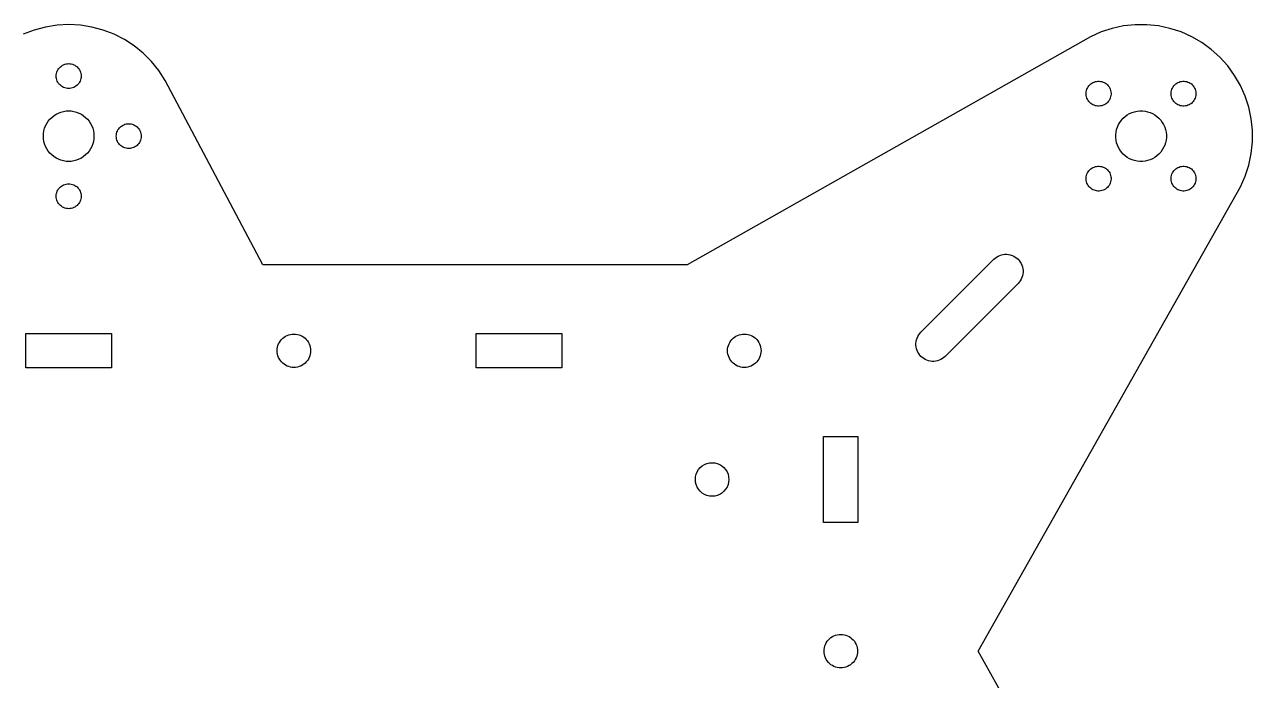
# Model space of a CAD drawing. Header units: metres. Extents: x -138 to 138, y -454 to 233.
# Drawn here: x -5.1 to 138, y -3.4 to 73 of the extents above; entities that cross this region are included whole.
import ezdxf

# ---------------------------------------------------------------- set-up
doc = ezdxf.new("R2010")
doc.units = ezdxf.units.M

msp = doc.modelspace()

# ---------------------------------------------------------------- linework, layer by layer
for p, q in [((0, 73), (-1.35886, 72.9288)), ((1.35886, 72.9288), (0, 73)), ((-4.01721, 72.3637), (-5.28757, 71.8761)), ((-2.70285, 72.7159), (-4.01721, 72.3637)), ((-1.35886, 72.9288), (-2.70285, 72.7159)), ((2.70285, 72.7159), (1.35886, 72.9288)), ((4.01721, 72.3637), (2.70285, 72.7159)), ((5.28757, 71.8761), (4.01721, 72.3637)), ((6.5, 71.2583), (5.28757, 71.8761)), ((119.098, 71.5831), (72.0784, 45)), ((120.341, 72.1365), (119.098, 71.5831)), ((121.635, 72.557), (120.341, 72.1365)), ((122.966, 72.8399), (121.635, 72.557)), ((124.32, 72.9822), (122.966, 72.8399)), ((125.68, 72.9822), (124.32, 72.9822)), ((127.034, 72.8399), (125.68, 72.9822)), ((128.365, 72.557), (127.034, 72.8399)), ((129.659, 72.1365), (128.365, 72.557)), ((130.902, 71.5831), (129.659, 72.1365)), ((132.08, 70.9027), (130.902, 71.5831)), ((7.6412, 70.5172), (6.5, 71.2583)), ((8.69868, 69.6609), (7.6412, 70.5172)), ((133.181, 70.1029), (132.08, 70.9027)), ((9.66087, 68.6987), (8.69868, 69.6609)), ((134.192, 69.1924), (133.181, 70.1029)), ((135.103, 68.1812), (134.192, 69.1924)), ((-1.44205, 67.1516), (-1.4183, 67.3015)), ((-1.4183, 67.3015), (-1.37903, 67.4481)), ((-1.37903, 67.4481), (-1.32463, 67.5898)), ((-1.32463, 67.5898), (-1.25572, 67.725)), ((-1.25572, 67.725), (-1.17307, 67.8523)), ((-1.17307, 67.8523), (-1.07755, 67.9702)), ((-1.07755, 67.9702), (-0.97023, 68.0775)), ((-0.97023, 68.0775), (-0.85228, 68.1731)), ((-0.85228, 68.1731), (-0.72499, 68.2557)), ((-0.72499, 68.2557), (-0.58977, 68.3246)), ((-0.58977, 68.3246), (-0.44807, 68.379)), ((-0.44807, 68.379), (-0.30147, 68.4183)), ((-0.30147, 68.4183), (-0.15157, 68.442)), ((-0.15157, 68.442), (0, 68.45)), ((0, 68.45), (0.15157, 68.442)), ((0.15157, 68.442), (0.30147, 68.4183)), ((0.30147, 68.4183), (0.44807, 68.379)), ((0.44807, 68.379), (0.58977, 68.3246)), ((0.58977, 68.3246), (0.72499, 68.2557)), ((0.72499, 68.2557), (0.85228, 68.1731)), ((0.85228, 68.1731), (0.97023, 68.0775)), ((0.97023, 68.0775), (1.07755, 67.9702)), ((1.07755, 67.9702), (1.17307, 67.8523)), ((1.17307, 67.8523), (1.25572, 67.725)), ((1.25572, 67.725), (1.32463, 67.5898)), ((1.32463, 67.5898), (1.37903, 67.4481)), ((1.37903, 67.4481), (1.4183, 67.3015)), ((1.4183, 67.3015), (1.44205, 67.1516)), ((10.5172, 67.6412), (9.66087, 68.6987)), ((11.2583, 66.5), (10.5172, 67.6412)), ((135.903, 67.0803), (135.103, 68.1812)), ((-1.45, 67), (-1.44205, 67.1516)), ((-1.44205, 66.8484), (-1.45, 67)), ((-1.4183, 66.6985), (-1.44205, 66.8484)), ((-1.37903, 66.5519), (-1.4183, 66.6985)), ((-1.32463, 66.4102), (-1.37903, 66.5519)), ((-1.25572, 66.275), (-1.32463, 66.4102)), ((-1.17307, 66.1477), (-1.25572, 66.275)), ((-1.07755, 66.0298), (-1.17307, 66.1477)), ((-0.97023, 65.9224), (-1.07755, 66.0298)), ((-0.85228, 65.8269), (-0.97023, 65.9224)), ((0.97023, 65.9224), (0.85228, 65.8269)), ((1.07755, 66.0298), (0.97023, 65.9224)), ((1.17307, 66.1477), (1.07755, 66.0298)), ((1.25572, 66.275), (1.17307, 66.1477)), ((1.32463, 66.4102), (1.25572, 66.275)), ((1.37903, 66.5519), (1.32463, 66.4102)), ((1.4183, 66.6985), (1.37903, 66.5519)), ((1.44205, 66.8484), (1.4183, 66.6985)), ((1.44205, 67.1516), (1.45, 67)), ((1.45, 67), (1.44205, 66.8484)), ((22.6216, 45), (11.2583, 66.5)), ((118.834, 65.7395), (118.923, 65.8622)), ((118.923, 65.8622), (119.025, 65.975)), ((119.025, 65.975), (119.138, 66.0766)), ((119.138, 66.0766), (119.261, 66.1658)), ((119.261, 66.1658), (119.392, 66.2417)), ((119.392, 66.2417), (119.531, 66.3034)), ((119.531, 66.3034), (119.675, 66.3503)), ((119.675, 66.3503), (119.823, 66.3819)), ((119.823, 66.3819), (119.974, 66.3977)), ((119.974, 66.3977), (120.126, 66.3977)), ((120.126, 66.3977), (120.277, 66.3819)), ((120.277, 66.3819), (120.426, 66.3503)), ((120.426, 66.3503), (120.57, 66.3034)), ((120.57, 66.3034), (120.709, 66.2417)), ((120.709, 66.2417), (120.84, 66.1658)), ((120.84, 66.1658), (120.963, 66.0766)), ((120.963, 66.0766), (121.076, 65.975)), ((121.076, 65.975), (121.177, 65.8622)), ((121.177, 65.8622), (121.266, 65.7395)), ((128.734, 65.7395), (128.823, 65.8622)), ((128.823, 65.8622), (128.924, 65.975)), ((128.924, 65.975), (129.037, 66.0766)), ((129.037, 66.0766), (129.16, 66.1658)), ((129.16, 66.1658), (129.291, 66.2417)), ((129.291, 66.2417), (129.43, 66.3034)), ((129.43, 66.3034), (129.574, 66.3503)), ((129.574, 66.3503), (129.723, 66.3819)), ((129.723, 66.3819), (129.874, 66.3977)), ((129.874, 66.3977), (130.026, 66.3977)), ((130.026, 66.3977), (130.177, 66.3819)), ((130.177, 66.3819), (130.325, 66.3503)), ((130.325, 66.3503), (130.469, 66.3034)), ((130.469, 66.3034), (130.608, 66.2417)), ((130.608, 66.2417), (130.739, 66.1658)), ((130.739, 66.1658), (130.862, 66.0766)), ((130.862, 66.0766), (130.975, 65.975)), ((130.975, 65.975), (131.077, 65.8622)), ((131.077, 65.8622), (131.166, 65.7395)), ((136.583, 65.9019), (135.903, 67.0803)), ((137.137, 64.6588), (136.583, 65.9019)), ((-0.72499, 65.7443), (-0.85228, 65.8269)), ((-0.58977, 65.6754), (-0.72499, 65.7443)), ((-0.44807, 65.621), (-0.58977, 65.6754)), ((-0.30147, 65.5817), (-0.44807, 65.621)), ((-0.15157, 65.5579), (-0.30147, 65.5817)), ((0, 65.55), (-0.15157, 65.5579)), ((0.15157, 65.5579), (0, 65.55)), ((0.30147, 65.5817), (0.15157, 65.5579)), ((0.44807, 65.621), (0.30147, 65.5817)), ((0.58977, 65.6754), (0.44807, 65.621)), ((0.72499, 65.7443), (0.58977, 65.6754)), ((0.85228, 65.8269), (0.72499, 65.7443)), ((118.602, 65.0256), (118.618, 65.1766)), ((118.602, 64.8739), (118.602, 65.0256)), ((118.618, 64.7229), (118.602, 64.8739)), ((118.618, 65.1766), (118.65, 65.325)), ((118.65, 64.5745), (118.618, 64.7229)), ((118.65, 65.325), (118.697, 65.4694)), ((118.697, 64.4301), (118.65, 64.5745)), ((118.697, 65.4694), (118.758, 65.608)), ((118.758, 64.2915), (118.697, 64.4301)), ((118.758, 65.608), (118.834, 65.7395)), ((121.266, 65.7395), (121.342, 65.608)), ((121.342, 65.608), (121.404, 65.4694)), ((121.404, 64.4301), (121.342, 64.2914)), ((121.404, 65.4694), (121.451, 65.325)), ((121.451, 64.5744), (121.404, 64.4301)), ((121.451, 65.325), (121.482, 65.1766)), ((121.482, 64.7229), (121.451, 64.5744)), ((121.482, 65.1766), (121.498, 65.0256)), ((121.498, 64.8738), (121.482, 64.7229)), ((121.498, 65.0256), (121.498, 64.8738)), ((128.502, 65.0256), (128.518, 65.1766)), ((128.502, 64.8738), (128.502, 65.0256)), ((128.518, 64.7229), (128.502, 64.8738)), ((128.518, 65.1766), (128.549, 65.325)), ((128.549, 64.5744), (128.518, 64.7229)), ((128.549, 65.325), (128.596, 65.4694)), ((128.596, 64.4301), (128.549, 64.5744)), ((128.596, 65.4694), (128.658, 65.608)), ((128.658, 64.2914), (128.596, 64.4301)), ((128.658, 65.608), (128.734, 65.7395)), ((131.166, 65.7395), (131.242, 65.608)), ((131.242, 65.608), (131.303, 65.4694)), ((131.303, 64.4301), (131.242, 64.2915)), ((131.303, 65.4694), (131.35, 65.325)), ((131.35, 64.5745), (131.303, 64.4301)), ((131.35, 65.325), (131.382, 65.1766)), ((131.382, 64.7229), (131.35, 64.5745)), ((131.382, 65.1766), (131.398, 65.0256)), ((131.398, 64.8739), (131.382, 64.7229)), ((131.398, 65.0256), (131.398, 64.8739)), ((137.557, 63.3646), (137.137, 64.6588)), ((118.834, 64.16), (118.758, 64.2915)), ((118.923, 64.0372), (118.834, 64.16)), ((119.025, 63.9244), (118.923, 64.0372)), ((119.138, 63.8229), (119.025, 63.9244)), ((119.261, 63.7337), (119.138, 63.8229)), ((119.392, 63.6578), (119.261, 63.7337)), ((119.531, 63.596), (119.392, 63.6578)), ((119.675, 63.5491), (119.531, 63.596)), ((119.823, 63.5176), (119.675, 63.5491)), ((119.974, 63.5017), (119.823, 63.5176)), ((120.126, 63.5017), (119.974, 63.5017)), ((120.277, 63.5176), (120.126, 63.5017)), ((120.426, 63.5491), (120.277, 63.5176)), ((120.57, 63.596), (120.426, 63.5491)), ((120.709, 63.6578), (120.57, 63.596)), ((120.84, 63.7337), (120.709, 63.6578)), ((120.963, 63.8229), (120.84, 63.7337)), ((121.076, 63.9244), (120.963, 63.8229)), ((121.177, 64.0372), (121.076, 63.9244)), ((121.266, 64.16), (121.177, 64.0372)), ((121.342, 64.2914), (121.266, 64.16)), ((128.734, 64.16), (128.658, 64.2914)), ((128.823, 64.0372), (128.734, 64.16)), ((128.924, 63.9244), (128.823, 64.0372)), ((129.037, 63.8229), (128.924, 63.9244)), ((129.16, 63.7337), (129.037, 63.8229)), ((129.291, 63.6578), (129.16, 63.7337)), ((129.43, 63.596), (129.291, 63.6578)), ((129.574, 63.5491), (129.43, 63.596)), ((129.723, 63.5176), (129.574, 63.5491)), ((129.874, 63.5017), (129.723, 63.5176)), ((130.026, 63.5017), (129.874, 63.5017)), ((130.177, 63.5176), (130.026, 63.5017)), ((130.325, 63.5491), (130.177, 63.5176)), ((130.469, 63.596), (130.325, 63.5491)), ((130.608, 63.6578), (130.469, 63.596)), ((130.739, 63.7337), (130.608, 63.6578)), ((130.862, 63.8229), (130.739, 63.7337)), ((130.975, 63.9244), (130.862, 63.8229)), ((131.077, 64.0372), (130.975, 63.9244)), ((131.166, 64.16), (131.077, 64.0372)), ((131.242, 64.2915), (131.166, 64.16)), ((137.84, 62.0336), (137.557, 63.3646)), ((-2.55476, 61.475), (-2.3866, 61.734)), ((-2.3866, 61.734), (-2.19228, 61.9739)), ((-2.19228, 61.9739), (-1.97392, 62.1923)), ((-1.97392, 62.1923), (-1.73396, 62.3866)), ((-1.73396, 62.3866), (-1.47499, 62.5548)), ((-1.47499, 62.5548), (-1.19986, 62.6949)), ((-1.19986, 62.6949), (-0.91159, 62.8056)), ((-0.91159, 62.8056), (-0.61333, 62.8855)), ((-0.61333, 62.8855), (-0.30835, 62.9338)), ((-0.30835, 62.9338), (0, 62.95)), ((0, 62.95), (0.30835, 62.9338)), ((0.30835, 62.9338), (0.61333, 62.8855)), ((0.61333, 62.8855), (0.91159, 62.8056)), ((0.91159, 62.8056), (1.19986, 62.6949)), ((1.19986, 62.6949), (1.47499, 62.5548)), ((1.47499, 62.5548), (1.73396, 62.3866)), ((1.73396, 62.3866), (1.97392, 62.1923)), ((1.97392, 62.1923), (2.19228, 61.9739)), ((2.19228, 61.9739), (2.3866, 61.734)), ((2.3866, 61.734), (2.55476, 61.475)), ((122.372, 61.3393), (122.526, 61.6067)), ((122.526, 61.6067), (122.707, 61.8565)), ((122.707, 61.8565), (122.914, 62.086)), ((122.914, 62.086), (123.143, 62.2926)), ((123.143, 62.2926), (123.393, 62.4741)), ((123.393, 62.4741), (123.661, 62.6284)), ((123.661, 62.6284), (123.943, 62.754)), ((123.943, 62.754), (124.236, 62.8495)), ((124.236, 62.8495), (124.539, 62.9137)), ((124.539, 62.9137), (124.846, 62.9459)), ((124.846, 62.9459), (125.154, 62.9459)), ((125.154, 62.9459), (125.461, 62.9137)), ((125.461, 62.9137), (125.764, 62.8495)), ((125.764, 62.8495), (126.057, 62.754)), ((126.057, 62.754), (126.339, 62.6284)), ((126.339, 62.6284), (126.607, 62.4741)), ((126.607, 62.4741), (126.856, 62.2926)), ((126.856, 62.2926), (127.086, 62.086)), ((127.086, 62.086), (127.293, 61.8565)), ((127.293, 61.8565), (127.474, 61.6067)), ((127.474, 61.6067), (127.628, 61.3393)), ((137.982, 60.6804), (137.84, 62.0336)), ((-2.95, 60), (-2.93384, 60.3083)), ((-2.93384, 60.3083), (-2.88553, 60.6133)), ((-2.88553, 60.6133), (-2.8056, 60.9116)), ((-2.8056, 60.9116), (-2.69495, 61.1999)), ((-2.69495, 61.1999), (-2.55476, 61.475)), ((2.55476, 61.475), (2.69495, 61.1999)), ((2.69495, 61.1999), (2.8056, 60.9116)), ((2.8056, 60.9116), (2.88553, 60.6133)), ((2.88553, 60.6133), (2.93384, 60.3083)), ((2.93384, 60.3083), (2.95, 60)), ((5.54999, 60), (5.55794, 60.1516)), ((5.55794, 60.1516), (5.58168, 60.3015)), ((5.58168, 60.3015), (5.62096, 60.4481)), ((5.62096, 60.4481), (5.67535, 60.5898)), ((5.67535, 60.5898), (5.74426, 60.725)), ((5.74426, 60.725), (5.82692, 60.8523)), ((5.82692, 60.8523), (5.92244, 60.9702)), ((5.92244, 60.9702), (6.02975, 61.0775)), ((6.02975, 61.0775), (6.14771, 61.1731)), ((6.14771, 61.1731), (6.27499, 61.2557)), ((6.27499, 61.2557), (6.41022, 61.3246)), ((6.41022, 61.3246), (6.55191, 61.379)), ((6.55191, 61.379), (6.69852, 61.4183)), ((6.69852, 61.4183), (6.84842, 61.442)), ((6.84842, 61.442), (7, 61.45)), ((7, 61.45), (7.15157, 61.442)), ((7.15157, 61.442), (7.30147, 61.4183)), ((7.30147, 61.4183), (7.44807, 61.379)), ((7.44807, 61.379), (7.58977, 61.3246)), ((7.58977, 61.3246), (7.72499, 61.2557)), ((7.72499, 61.2557), (7.85228, 61.1731)), ((7.85228, 61.1731), (7.97023, 61.0775)), ((7.97023, 61.0775), (8.07755, 60.9702)), ((8.07755, 60.9702), (8.17307, 60.8523)), ((8.17307, 60.8523), (8.25572, 60.725)), ((8.25572, 60.725), (8.32463, 60.5898)), ((8.32463, 60.5898), (8.37903, 60.4481)), ((8.37903, 60.4481), (8.4183, 60.3015)), ((8.4183, 60.3015), (8.44205, 60.1516)), ((8.44205, 60.1516), (8.45, 60)), ((122.054, 60.1544), (122.086, 60.4615)), ((122.054, 59.8456), (122.054, 60.1544)), ((122.086, 60.4615), (122.151, 60.7635)), ((122.151, 60.7635), (122.246, 61.0572)), ((122.246, 61.0572), (122.372, 61.3393)), ((127.628, 61.3393), (127.754, 61.0572)), ((127.754, 61.0572), (127.849, 60.7635)), ((127.849, 60.7635), (127.914, 60.4615)), ((127.914, 60.4615), (127.946, 60.1544)), ((127.946, 60.1544), (127.946, 59.8456)), ((137.982, 59.3196), (137.982, 60.6804)), ((-2.93384, 59.6917), (-2.95, 60)), ((-2.88553, 59.3867), (-2.93384, 59.6917)), ((-2.8056, 59.0884), (-2.88553, 59.3867)), ((-2.69495, 58.8001), (-2.8056, 59.0884)), ((-2.55476, 58.525), (-2.69495, 58.8001)), ((2.69495, 58.8001), (2.55476, 58.525)), ((2.8056, 59.0884), (2.69495, 58.8001)), ((2.88553, 59.3867), (2.8056, 59.0884)), ((2.93384, 59.6917), (2.88553, 59.3867)), ((2.95, 60), (2.93384, 59.6917)), ((5.55794, 59.8484), (5.54999, 60)), ((5.58168, 59.6985), (5.55794, 59.8484)), ((5.62096, 59.5519), (5.58168, 59.6985)), ((5.67535, 59.4102), (5.62096, 59.5519)), ((5.74426, 59.275), (5.67535, 59.4102)), ((5.82692, 59.1477), (5.74426, 59.275)), ((5.92244, 59.0298), (5.82692, 59.1477)), ((6.02975, 58.9225), (5.92244, 59.0298)), ((6.14771, 58.8269), (6.02975, 58.9225)), ((6.27499, 58.7443), (6.14771, 58.8269)), ((6.41022, 58.6754), (6.27499, 58.7443)), ((7.72499, 58.7443), (7.58977, 58.6754)), ((7.85228, 58.8269), (7.72499, 58.7443)), ((7.97023, 58.9225), (7.85228, 58.8269)), ((8.07755, 59.0298), (7.97023, 58.9225)), ((8.17307, 59.1477), (8.07755, 59.0298)), ((8.25572, 59.275), (8.17307, 59.1477)), ((8.32463, 59.4102), (8.25572, 59.275)), ((8.37903, 59.5519), (8.32463, 59.4102)), ((8.4183, 59.6985), (8.37903, 59.5519)), ((8.44205, 59.8484), (8.4183, 59.6985)), ((8.45, 60), (8.44205, 59.8484)), ((122.086, 59.5385), (122.054, 59.8456)), ((122.151, 59.2365), (122.086, 59.5385)), ((122.246, 58.9428), (122.151, 59.2365)), ((122.372, 58.6607), (122.246, 58.9428)), ((127.754, 58.9428), (127.628, 58.6607)), ((127.849, 59.2365), (127.754, 58.9428)), ((127.914, 59.5385), (127.849, 59.2365)), ((127.946, 59.8456), (127.914, 59.5385)), ((137.84, 57.9663), (137.982, 59.3196)), ((-2.3866, 58.266), (-2.55476, 58.525)), ((-2.19228, 58.0261), (-2.3866, 58.266)), ((-1.97392, 57.8077), (-2.19228, 58.0261)), ((-1.73396, 57.6134), (-1.97392, 57.8077)), ((-1.47499, 57.4452), (-1.73396, 57.6134)), ((-1.19986, 57.3051), (-1.47499, 57.4452)), ((-0.91159, 57.1944), (-1.19986, 57.3051)), ((1.19986, 57.3051), (0.91159, 57.1944)), ((1.47499, 57.4452), (1.19986, 57.3051)), ((1.73396, 57.6134), (1.47499, 57.4452)), ((1.97392, 57.8077), (1.73396, 57.6134)), ((2.19228, 58.0261), (1.97392, 57.8077)), ((2.3866, 58.266), (2.19228, 58.0261)), ((2.55476, 58.525), (2.3866, 58.266)), ((6.55191, 58.621), (6.41022, 58.6754)), ((6.69852, 58.5817), (6.55191, 58.621)), ((6.84842, 58.558), (6.69852, 58.5817)), ((7, 58.55), (6.84842, 58.558)), ((7.15157, 58.558), (7, 58.55)), ((7.30147, 58.5817), (7.15157, 58.558)), ((7.44807, 58.621), (7.30147, 58.5817)), ((7.58977, 58.6754), (7.44807, 58.621)), ((122.526, 58.3933), (122.372, 58.6607)), ((122.707, 58.1435), (122.526, 58.3933)), ((122.914, 57.914), (122.707, 58.1435)), ((123.143, 57.7074), (122.914, 57.914)), ((123.393, 57.5259), (123.143, 57.7074)), ((123.661, 57.3715), (123.393, 57.5259)), ((123.943, 57.2459), (123.661, 57.3715)), ((126.339, 57.3715), (126.057, 57.2459)), ((126.607, 57.5259), (126.339, 57.3715)), ((126.856, 57.7074), (126.607, 57.5259)), ((127.086, 57.914), (126.856, 57.7074)), ((127.293, 58.1435), (127.086, 57.914)), ((127.474, 58.3933), (127.293, 58.1435)), ((127.628, 58.6607), (127.474, 58.3933)), ((137.557, 56.6353), (137.84, 57.9663)), ((-0.61333, 57.1145), (-0.91159, 57.1944)), ((-0.30835, 57.0662), (-0.61333, 57.1145)), ((0, 57.05), (-0.30835, 57.0662)), ((0.30835, 57.0662), (0, 57.05)), ((0.61333, 57.1145), (0.30835, 57.0662)), ((0.91159, 57.1944), (0.61333, 57.1145)), ((118.758, 55.7085), (118.834, 55.84)), ((118.834, 55.84), (118.923, 55.9628)), ((118.923, 55.9628), (119.025, 56.0755)), ((119.025, 56.0755), (119.138, 56.1771)), ((119.138, 56.1771), (119.261, 56.2663)), ((119.261, 56.2663), (119.392, 56.3422)), ((119.392, 56.3422), (119.531, 56.4039)), ((119.531, 56.4039), (119.675, 56.4508)), ((119.675, 56.4508), (119.823, 56.4824)), ((119.823, 56.4824), (119.974, 56.4982)), ((119.974, 56.4982), (120.126, 56.4982)), ((120.126, 56.4982), (120.277, 56.4824)), ((120.277, 56.4824), (120.426, 56.4508)), ((120.426, 56.4508), (120.57, 56.4039)), ((120.57, 56.4039), (120.709, 56.3422)), ((120.709, 56.3422), (120.84, 56.2663)), ((120.84, 56.2663), (120.963, 56.1771)), ((120.963, 56.1771), (121.076, 56.0756)), ((121.076, 56.0756), (121.177, 55.9628)), ((121.177, 55.9628), (121.266, 55.84)), ((121.266, 55.84), (121.342, 55.7085)), ((124.236, 57.1505), (123.943, 57.2459)), ((124.539, 57.0863), (124.236, 57.1505)), ((124.846, 57.054), (124.539, 57.0863)), ((125.154, 57.054), (124.846, 57.054)), ((125.461, 57.0863), (125.154, 57.054)), ((125.764, 57.1505), (125.461, 57.0863)), ((126.057, 57.2459), (125.764, 57.1505)), ((128.658, 55.7085), (128.734, 55.84)), ((128.734, 55.84), (128.823, 55.9628)), ((128.823, 55.9628), (128.924, 56.0756)), ((128.924, 56.0756), (129.037, 56.1771)), ((129.037, 56.1771), (129.16, 56.2663)), ((129.16, 56.2663), (129.291, 56.3422)), ((129.291, 56.3422), (129.43, 56.4039)), ((129.43, 56.4039), (129.574, 56.4508)), ((129.574, 56.4508), (129.723, 56.4824)), ((129.723, 56.4824), (129.874, 56.4982)), ((129.874, 56.4982), (130.026, 56.4982)), ((130.026, 56.4982), (130.177, 56.4824)), ((130.177, 56.4824), (130.325, 56.4508)), ((130.325, 56.4508), (130.469, 56.4039)), ((130.469, 56.4039), (130.608, 56.3422)), ((130.608, 56.3422), (130.739, 56.2663)), ((130.739, 56.2663), (130.862, 56.1771)), ((130.862, 56.1771), (130.975, 56.0755)), ((130.975, 56.0755), (131.077, 55.9628)), ((131.077, 55.9628), (131.166, 55.84)), ((131.166, 55.84), (131.242, 55.7085)), ((137.137, 55.3412), (137.557, 56.6353)), ((-0.44807, 54.379), (-0.30147, 54.4183)), ((-0.30147, 54.4183), (-0.15157, 54.4421)), ((-0.15157, 54.4421), (0, 54.45)), ((0, 54.45), (0.15157, 54.4421)), ((0.15157, 54.4421), (0.30147, 54.4183)), ((0.30147, 54.4183), (0.44807, 54.379)), ((118.602, 55.1261), (118.618, 55.2771)), ((118.602, 54.9744), (118.602, 55.1261)), ((118.618, 54.8234), (118.602, 54.9744)), ((118.618, 55.2771), (118.65, 55.4255)), ((118.65, 54.675), (118.618, 54.8234)), ((118.65, 55.4255), (118.697, 55.5699)), ((118.697, 54.5306), (118.65, 54.675)), ((118.697, 55.5699), (118.758, 55.7085)), ((118.758, 54.392), (118.697, 54.5306)), ((118.834, 54.2605), (118.758, 54.392)), ((121.342, 54.392), (121.266, 54.2605)), ((121.342, 55.7085), (121.404, 55.5699)), ((121.404, 54.5306), (121.342, 54.392)), ((121.404, 55.5699), (121.451, 55.4255)), ((121.451, 54.675), (121.404, 54.5306)), ((121.451, 55.4255), (121.482, 55.2771)), ((121.482, 54.8234), (121.451, 54.675)), ((121.482, 55.2771), (121.498, 55.1261)), ((121.498, 54.9744), (121.482, 54.8234)), ((121.498, 55.1261), (121.498, 54.9744)), ((128.502, 55.1261), (128.518, 55.2771)), ((128.502, 54.9744), (128.502, 55.1261)), ((128.518, 54.8234), (128.502, 54.9744)), ((128.518, 55.2771), (128.549, 55.4255)), ((128.549, 54.675), (128.518, 54.8234)), ((128.549, 55.4255), (128.596, 55.5699)), ((128.596, 54.5306), (128.549, 54.675)), ((128.596, 55.5699), (128.658, 55.7085)), ((128.658, 54.392), (128.596, 54.5306)), ((128.734, 54.2605), (128.658, 54.392)), ((131.242, 54.392), (131.166, 54.2605)), ((131.242, 55.7085), (131.303, 55.5699)), ((131.303, 54.5306), (131.242, 54.392)), ((131.303, 55.5699), (131.35, 55.4255)), ((131.35, 54.675), (131.303, 54.5306)), ((131.35, 55.4255), (131.382, 55.2771)), ((131.382, 54.8234), (131.35, 54.675)), ((131.382, 55.2771), (131.398, 55.1261)), ((131.398, 54.9744), (131.382, 54.8234)), ((131.398, 55.1261), (131.398, 54.9744)), ((136.583, 54.0981), (137.137, 55.3412)), ((-1.45, 53), (-1.44205, 53.1516)), ((-1.44205, 52.8484), (-1.45, 53)), ((-1.44205, 53.1516), (-1.4183, 53.3015)), ((-1.4183, 53.3015), (-1.37903, 53.4481)), ((-1.37903, 53.4481), (-1.32463, 53.5898)), ((-1.32463, 53.5898), (-1.25572, 53.725)), ((-1.25572, 53.725), (-1.17307, 53.8523)), ((-1.17307, 53.8523), (-1.07755, 53.9702)), ((-1.07755, 53.9702), (-0.97023, 54.0776)), ((-0.97023, 54.0776), (-0.85228, 54.1731)), ((-0.85228, 54.1731), (-0.72499, 54.2557)), ((-0.72499, 54.2557), (-0.58977, 54.3246)), ((-0.58977, 54.3246), (-0.44807, 54.379)), ((0.44807, 54.379), (0.58977, 54.3246)), ((0.58977, 54.3246), (0.72499, 54.2557)), ((0.72499, 54.2557), (0.85228, 54.1731)), ((0.85228, 54.1731), (0.97023, 54.0776)), ((0.97023, 54.0776), (1.07755, 53.9702)), ((1.07755, 53.9702), (1.17307, 53.8523)), ((1.17307, 53.8523), (1.25572, 53.725)), ((1.25572, 53.725), (1.32463, 53.5898)), ((1.32463, 53.5898), (1.37903, 53.4481)), ((1.37903, 53.4481), (1.4183, 53.3015)), ((1.4183, 53.3015), (1.44205, 53.1516)), ((1.44205, 53.1516), (1.45, 53)), ((1.45, 53), (1.44205, 52.8484)), ((105.998, 0), (136.583, 54.0981)), ((118.923, 54.1377), (118.834, 54.2605)), ((119.025, 54.0249), (118.923, 54.1377)), ((119.138, 53.9234), (119.025, 54.0249)), ((119.261, 53.8342), (119.138, 53.9234)), ((119.392, 53.7583), (119.261, 53.8342)), ((119.531, 53.6966), (119.392, 53.7583)), ((119.675, 53.6497), (119.531, 53.6966)), ((119.823, 53.6181), (119.675, 53.6497)), ((119.974, 53.6022), (119.823, 53.6181)), ((120.126, 53.6022), (119.974, 53.6022)), ((120.277, 53.6181), (120.126, 53.6022)), ((120.426, 53.6497), (120.277, 53.6181)), ((120.57, 53.6966), (120.426, 53.6497)), ((120.709, 53.7583), (120.57, 53.6966)), ((120.84, 53.8342), (120.709, 53.7583)), ((120.963, 53.9234), (120.84, 53.8342)), ((121.076, 54.0249), (120.963, 53.9234)), ((121.177, 54.1377), (121.076, 54.0249)), ((121.266, 54.2605), (121.177, 54.1377)), ((128.823, 54.1377), (128.734, 54.2605)), ((128.924, 54.0249), (128.823, 54.1377)), ((129.037, 53.9234), (128.924, 54.0249)), ((129.16, 53.8342), (129.037, 53.9234)), ((129.291, 53.7583), (129.16, 53.8342)), ((129.43, 53.6966), (129.291, 53.7583)), ((129.574, 53.6497), (129.43, 53.6966)), ((129.723, 53.6181), (129.574, 53.6497)), ((129.874, 53.6022), (129.723, 53.6181)), ((130.026, 53.6022), (129.874, 53.6022)), ((130.177, 53.6181), (130.026, 53.6022)), ((130.325, 53.6497), (130.177, 53.6181)), ((130.469, 53.6966), (130.325, 53.6497)), ((130.608, 53.7583), (130.469, 53.6966)), ((130.739, 53.8342), (130.608, 53.7583)), ((130.862, 53.9234), (130.739, 53.8342)), ((130.975, 54.0249), (130.862, 53.9234)), ((131.077, 54.1377), (130.975, 54.0249)), ((131.166, 54.2605), (131.077, 54.1377)), ((-1.4183, 52.6985), (-1.44205, 52.8484)), ((-1.37903, 52.5519), (-1.4183, 52.6985)), ((-1.32463, 52.4102), (-1.37903, 52.5519)), ((-1.25572, 52.275), (-1.32463, 52.4102)), ((-1.17307, 52.1477), (-1.25572, 52.275)), ((-1.07755, 52.0298), (-1.17307, 52.1477)), ((-0.97023, 51.9225), (-1.07755, 52.0298)), ((-0.85228, 51.8269), (-0.97023, 51.9225)), ((-0.72499, 51.7443), (-0.85228, 51.8269)), ((-0.58977, 51.6754), (-0.72499, 51.7443)), ((-0.44807, 51.621), (-0.58977, 51.6754)), ((-0.30147, 51.5817), (-0.44807, 51.621)), ((-0.15157, 51.558), (-0.30147, 51.5817)), ((0, 51.55), (-0.15157, 51.558)), ((0.15157, 51.558), (0, 51.55)), ((0.30147, 51.5817), (0.15157, 51.558)), ((0.44807, 51.621), (0.30147, 51.5817)), ((0.58977, 51.6754), (0.44807, 51.621)), ((0.72499, 51.7443), (0.58977, 51.6754)), ((0.85228, 51.8269), (0.72499, 51.7443)), ((0.97023, 51.9225), (0.85228, 51.8269)), ((1.07755, 52.0298), (0.97023, 51.9225)), ((1.17307, 52.1477), (1.07755, 52.0298)), ((1.25572, 52.275), (1.17307, 52.1477)), ((1.32463, 52.4102), (1.25572, 52.275)), ((1.37903, 52.5519), (1.32463, 52.4102)), ((1.4183, 52.6985), (1.37903, 52.5519)), ((1.44205, 52.8484), (1.4183, 52.6985)), ((107.984, 45.7969), (108.153, 45.92)), ((108.153, 45.92), (108.335, 46.0246)), ((108.335, 46.0246), (108.526, 46.1098)), ((108.526, 46.1098), (108.725, 46.1745)), ((108.725, 46.1745), (108.93, 46.218)), ((108.93, 46.218), (109.138, 46.2399)), ((109.138, 46.2399), (109.347, 46.2399)), ((109.347, 46.2399), (109.555, 46.218)), ((109.555, 46.218), (109.76, 46.1745)), ((109.76, 46.1745), (109.959, 46.1098)), ((109.959, 46.1098), (110.151, 46.0246)), ((110.151, 46.0246), (110.332, 45.92)), ((110.332, 45.92), (110.501, 45.7969)), ((72.0784, 45), (22.6216, 45)), ((99.3431, 37.1716), (107.828, 45.6568)), ((107.828, 45.6568), (107.984, 45.7969)), ((110.501, 45.7969), (110.657, 45.6568)), ((110.657, 45.6568), (110.797, 45.5013)), ((110.797, 45.5013), (110.92, 45.3319)), ((110.92, 45.3319), (111.025, 45.1506)), ((111.025, 45.1506), (111.11, 44.9594)), ((111.11, 44.9594), (111.174, 44.7603)), ((111.174, 44.7603), (111.218, 44.5555)), ((111.218, 44.5555), (111.24, 44.3473)), ((110.797, 42.984), (110.657, 42.8284)), ((110.92, 43.1534), (110.797, 42.984)), ((111.025, 43.3347), (110.92, 43.1534)), ((111.11, 43.5259), (111.025, 43.3347)), ((111.174, 43.725), (111.11, 43.5259)), ((111.218, 43.9298), (111.174, 43.725)), ((111.24, 44.138), (111.218, 43.9298)), ((111.24, 44.3473), (111.24, 44.138)), ((110.657, 42.8284), (102.172, 34.3431)), ((-5, 33), (-5, 37)), ((-5, 37), (5, 37)), ((5, 37), (5, 33)), ((24.3954, 35.6026), (24.4686, 35.7931)), ((24.4686, 35.7931), (24.5612, 35.975)), ((24.5612, 35.975), (24.6724, 36.1462)), ((24.6724, 36.1462), (24.8009, 36.3048)), ((24.8009, 36.3048), (24.9452, 36.4491)), ((24.9452, 36.4491), (25.1038, 36.5776)), ((25.1038, 36.5776), (25.275, 36.6887)), ((25.275, 36.6887), (25.4569, 36.7814)), ((25.4569, 36.7814), (25.6474, 36.8546)), ((25.6474, 36.8546), (25.8446, 36.9074)), ((25.8446, 36.9074), (26.0462, 36.9393)), ((26.0462, 36.9393), (26.25, 36.95)), ((26.25, 36.95), (26.4538, 36.9393)), ((26.4538, 36.9393), (26.6554, 36.9074)), ((26.6554, 36.9074), (26.8526, 36.8546)), ((26.8526, 36.8546), (27.0431, 36.7814)), ((27.0431, 36.7814), (27.225, 36.6887)), ((27.225, 36.6887), (27.3962, 36.5776)), ((27.3962, 36.5776), (27.5548, 36.4491)), ((27.5548, 36.4491), (27.6991, 36.3048)), ((27.6991, 36.3048), (27.8276, 36.1462)), ((27.8276, 36.1462), (27.9387, 35.975)), ((27.9387, 35.975), (28.0314, 35.7931)), ((28.0314, 35.7931), (28.1046, 35.6026)), ((47.5, 33), (47.5, 37)), ((47.5, 37), (57.5, 37)), ((57.5, 37), (57.5, 33)), ((76.8954, 35.6026), (76.9686, 35.7931)), ((76.9686, 35.7931), (77.0612, 35.975)), ((77.0612, 35.975), (77.1724, 36.1462)), ((77.1724, 36.1462), (77.3009, 36.3048)), ((77.3009, 36.3048), (77.4452, 36.4491)), ((77.4452, 36.4491), (77.6038, 36.5776)), ((77.6038, 36.5776), (77.775, 36.6887)), ((77.775, 36.6887), (77.9569, 36.7814)), ((77.9569, 36.7814), (78.1474, 36.8546)), ((78.1474, 36.8546), (78.3446, 36.9074)), ((78.3446, 36.9074), (78.5462, 36.9393)), ((78.5462, 36.9393), (78.75, 36.95)), ((78.75, 36.95), (78.9538, 36.9393)), ((78.9538, 36.9393), (79.1554, 36.9074)), ((79.1554, 36.9074), (79.3526, 36.8546)), ((79.3526, 36.8546), (79.5431, 36.7814)), ((79.5431, 36.7814), (79.725, 36.6887)), ((79.725, 36.6887), (79.8962, 36.5776)), ((79.8962, 36.5776), (80.0548, 36.4491)), ((80.0548, 36.4491), (80.1991, 36.3048)), ((80.1991, 36.3048), (80.3276, 36.1462)), ((80.3276, 36.1462), (80.4387, 35.975)), ((80.4387, 35.975), (80.5314, 35.7931)), ((80.5314, 35.7931), (80.6046, 35.6026)), ((98.7601, 35.862), (98.782, 36.0702)), ((98.7601, 35.6527), (98.7601, 35.862)), ((98.782, 36.0702), (98.8255, 36.275)), ((98.8255, 36.275), (98.8902, 36.4741)), ((98.8902, 36.4741), (98.9753, 36.6653)), ((98.9753, 36.6653), (99.08, 36.8466)), ((99.08, 36.8466), (99.2031, 37.016)), ((99.2031, 37.016), (99.3431, 37.1716)), ((24.3, 35), (24.3107, 35.2038)), ((24.3107, 34.7962), (24.3, 35)), ((24.3107, 35.2038), (24.3426, 35.4054)), ((24.3426, 34.5946), (24.3107, 34.7962)), ((24.3426, 35.4054), (24.3954, 35.6026)), ((24.3954, 34.3974), (24.3426, 34.5946)), ((24.4686, 34.2069), (24.3954, 34.3974)), ((28.1046, 34.3974), (28.0314, 34.2069)), ((28.1046, 35.6026), (28.1574, 35.4054)), ((28.1574, 34.5946), (28.1046, 34.3974)), ((28.1574, 35.4054), (28.1893, 35.2038)), ((28.1893, 34.7962), (28.1574, 34.5946)), ((28.1893, 35.2038), (28.2, 35)), ((28.2, 35), (28.1893, 34.7962)), ((76.8, 35), (76.8107, 35.2038)), ((76.8107, 34.7962), (76.8, 35)), ((76.8107, 35.2038), (76.8426, 35.4054)), ((76.8426, 34.5946), (76.8107, 34.7962)), ((76.8426, 35.4054), (76.8954, 35.6026)), ((76.8954, 34.3974), (76.8426, 34.5946)), ((76.9686, 34.2069), (76.8954, 34.3974)), ((80.6046, 34.3974), (80.5314, 34.2069)), ((80.6046, 35.6026), (80.6574, 35.4054)), ((80.6574, 34.5946), (80.6046, 34.3974)), ((80.6574, 35.4054), (80.6893, 35.2038)), ((80.6893, 34.7962), (80.6574, 34.5946)), ((80.6893, 35.2038), (80.7, 35)), ((80.7, 35), (80.6893, 34.7962)), ((98.782, 35.4445), (98.7601, 35.6527)), ((98.8255, 35.2397), (98.782, 35.4445)), ((98.8902, 35.0406), (98.8255, 35.2397)), ((98.9753, 34.8494), (98.8902, 35.0406)), ((99.08, 34.6681), (98.9753, 34.8494)), ((99.2031, 34.4987), (99.08, 34.6681)), ((99.3431, 34.3431), (99.2031, 34.4987)), ((5, 33), (-5, 33)), ((24.5612, 34.025), (24.4686, 34.2069)), ((24.6724, 33.8538), (24.5612, 34.025)), ((24.8009, 33.6952), (24.6724, 33.8538)), ((24.9452, 33.5509), (24.8009, 33.6952)), ((25.1038, 33.4224), (24.9452, 33.5509)), ((25.275, 33.3113), (25.1038, 33.4224)), ((25.4569, 33.2186), (25.275, 33.3113)), ((25.6474, 33.1454), (25.4569, 33.2186)), ((25.8446, 33.0926), (25.6474, 33.1454)), ((26.0462, 33.0607), (25.8446, 33.0926)), ((26.25, 33.05), (26.0462, 33.0607)), ((26.4538, 33.0607), (26.25, 33.05)), ((26.6554, 33.0926), (26.4538, 33.0607)), ((26.8526, 33.1454), (26.6554, 33.0926)), ((27.0431, 33.2186), (26.8526, 33.1454)), ((27.225, 33.3113), (27.0431, 33.2186)), ((27.3962, 33.4224), (27.225, 33.3113)), ((27.5548, 33.5509), (27.3962, 33.4224)), ((27.6991, 33.6952), (27.5548, 33.5509)), ((27.8276, 33.8538), (27.6991, 33.6952)), ((27.9387, 34.025), (27.8276, 33.8538)), ((28.0314, 34.2069), (27.9387, 34.025)), ((57.5, 33), (47.5, 33)), ((77.0612, 34.025), (76.9686, 34.2069)), ((77.1724, 33.8538), (77.0612, 34.025)), ((77.3009, 33.6952), (77.1724, 33.8538)), ((77.4452, 33.5509), (77.3009, 33.6952)), ((77.6038, 33.4224), (77.4452, 33.5509)), ((77.775, 33.3113), (77.6038, 33.4224)), ((77.9569, 33.2186), (77.775, 33.3113)), ((78.1474, 33.1454), (77.9569, 33.2186)), ((78.3446, 33.0926), (78.1474, 33.1454)), ((78.5462, 33.0607), (78.3446, 33.0926)), ((78.75, 33.05), (78.5462, 33.0607)), ((78.9538, 33.0607), (78.75, 33.05)), ((79.1554, 33.0926), (78.9538, 33.0607)), ((79.3526, 33.1454), (79.1554, 33.0926)), ((79.5431, 33.2186), (79.3526, 33.1454)), ((79.725, 33.3113), (79.5431, 33.2186)), ((79.8962, 33.4224), (79.725, 33.3113)), ((80.0548, 33.5509), (79.8962, 33.4224)), ((80.1991, 33.6952), (80.0548, 33.5509)), ((80.3276, 33.8538), (80.1991, 33.6952)), ((80.4387, 34.025), (80.3276, 33.8538)), ((80.5314, 34.2069), (80.4387, 34.025)), ((99.4987, 34.2031), (99.3431, 34.3431)), ((99.6681, 34.08), (99.4987, 34.2031)), ((99.8494, 33.9753), (99.6681, 34.08)), ((100.041, 33.8902), (99.8494, 33.9753)), ((100.24, 33.8255), (100.041, 33.8902)), ((100.444, 33.782), (100.24, 33.8255)), ((100.653, 33.7601), (100.444, 33.782)), ((100.862, 33.7601), (100.653, 33.7601)), ((101.07, 33.782), (100.862, 33.7601)), ((101.275, 33.8255), (101.07, 33.782)), ((101.474, 33.8902), (101.275, 33.8255)), ((101.665, 33.9753), (101.474, 33.8902)), ((101.847, 34.08), (101.665, 33.9753)), ((102.016, 34.2031), (101.847, 34.08)), ((102.172, 34.3431), (102.016, 34.2031)), ((88, 15), (88, 25)), ((88, 25), (92, 25)), ((92, 25), (92, 15)), ((73.6211, 21.3788), (73.8538, 21.5776)), ((73.8538, 21.5776), (74.1147, 21.7375)), ((74.1147, 21.7375), (74.3974, 21.8546)), ((74.3974, 21.8546), (74.6949, 21.926)), ((74.6949, 21.926), (75, 21.95)), ((75, 21.95), (75.305, 21.926)), ((75.305, 21.926), (75.6026, 21.8546)), ((75.6026, 21.8546), (75.8853, 21.7375)), ((75.8853, 21.7375), (76.1462, 21.5776)), ((76.1462, 21.5776), (76.3788, 21.3788)), ((73.05, 20), (73.074, 20.305)), ((73.074, 20.305), (73.1454, 20.6026)), ((73.1454, 20.6026), (73.2625, 20.8853)), ((73.2625, 20.8853), (73.4224, 21.1462)), ((73.4224, 21.1462), (73.6211, 21.3788)), ((76.3788, 21.3788), (76.5776, 21.1462)), ((76.5776, 21.1462), (76.7375, 20.8853)), ((76.7375, 20.8853), (76.8546, 20.6026)), ((76.8546, 20.6026), (76.926, 20.305)), ((76.926, 20.305), (76.95, 20)), ((73.074, 19.6949), (73.05, 20)), ((73.1454, 19.3974), (73.074, 19.6949)), ((73.2625, 19.1147), (73.1454, 19.3974)), ((73.4224, 18.8538), (73.2625, 19.1147)), ((73.6211, 18.6211), (73.4224, 18.8538)), ((73.8538, 18.4224), (73.6211, 18.6211)), ((76.3788, 18.6211), (76.1462, 18.4224)), ((76.5776, 18.8538), (76.3788, 18.6211)), ((76.7375, 19.1147), (76.5776, 18.8538)), ((76.8546, 19.3974), (76.7375, 19.1147)), ((76.926, 19.6949), (76.8546, 19.3974)), ((76.95, 20), (76.926, 19.6949)), ((74.1147, 18.2625), (73.8538, 18.4224)), ((74.3974, 18.1454), (74.1147, 18.2625)), ((74.6949, 18.074), (74.3974, 18.1454)), ((75, 18.05), (74.6949, 18.074)), ((75.305, 18.074), (75, 18.05)), ((75.6026, 18.1454), (75.305, 18.074)), ((75.8853, 18.2625), (75.6026, 18.1454)), ((76.1462, 18.4224), (75.8853, 18.2625)), ((92, 15), (88, 15)), ((88.5509, 1.30479), (88.6952, 1.44913)), ((88.6952, 1.44913), (88.8538, 1.57758)), ((88.8538, 1.57758), (89.025, 1.68874)), ((89.025, 1.68874), (89.2069, 1.7814)), ((89.2069, 1.7814), (89.3974, 1.85455)), ((89.3974, 1.85455), (89.5946, 1.90738)), ((89.5946, 1.90738), (89.7962, 1.93932)), ((89.7962, 1.93932), (90, 1.95)), ((90, 1.95), (90.2038, 1.93932)), ((90.2038, 1.93932), (90.4054, 1.90738)), ((90.4054, 1.90738), (90.6026, 1.85455)), ((90.6026, 1.85455), (90.7931, 1.7814)), ((90.7931, 1.7814), (90.975, 1.68874)), ((90.975, 1.68874), (91.1462, 1.57758)), ((91.1462, 1.57758), (91.3048, 1.44913)), ((91.3048, 1.44913), (91.4491, 1.30479)), ((88.05, 0), (88.0607, 0.20383)), ((88.0607, -0.20383), (88.05, 0)), ((88.0607, 0.20383), (88.0926, 0.40543)), ((88.0926, 0.40543), (88.1454, 0.60257)), ((88.1454, 0.60257), (88.2186, 0.79312)), ((88.2186, 0.79312), (88.3113, 0.97499)), ((88.3113, 0.97499), (88.4224, 1.14618)), ((88.4224, 1.14618), (88.5509, 1.30479)), ((91.4491, 1.30479), (91.5776, 1.14618)), ((91.5776, 1.14618), (91.6887, 0.97499)), ((91.6887, 0.97499), (91.7814, 0.79312)), ((91.7814, 0.79312), (91.8546, 0.60257)), ((91.8546, 0.60257), (91.9074, 0.40543)), ((91.9074, 0.40543), (91.9393, 0.20383)), ((91.9393, 0.20383), (91.95, 0)), ((91.95, 0), (91.9393, -0.20383)), ((136.583, -54.0981), (105.998, 0)), ((88.0926, -0.40543), (88.0607, -0.20383)), ((88.1454, -0.60257), (88.0926, -0.40543)), ((88.2186, -0.79312), (88.1454, -0.60257)), ((88.3113, -0.97499), (88.2186, -0.79312)), ((88.4224, -1.14618), (88.3113, -0.97499)), ((88.5509, -1.30479), (88.4224, -1.14618)), ((88.6952, -1.44913), (88.5509, -1.30479)), ((91.4491, -1.30479), (91.3048, -1.44913)), ((91.5776, -1.14618), (91.4491, -1.30479)), ((91.6887, -0.97499), (91.5776, -1.14618)), ((91.7814, -0.79312), (91.6887, -0.97499)), ((91.8546, -0.60257), (91.7814, -0.79312)), ((91.9074, -0.40543), (91.8546, -0.60257)), ((91.9393, -0.20383), (91.9074, -0.40543)), ((88.8538, -1.57758), (88.6952, -1.44913)), ((89.025, -1.68874), (88.8538, -1.57758)), ((89.2069, -1.7814), (89.025, -1.68874)), ((89.3974, -1.85455), (89.2069, -1.7814)), ((89.5946, -1.90738), (89.3974, -1.85455)), ((89.7962, -1.93932), (89.5946, -1.90738)), ((90, -1.95), (89.7962, -1.93932)), ((90.2038, -1.93932), (90, -1.95)), ((90.4054, -1.90738), (90.2038, -1.93932)), ((90.6026, -1.85455), (90.4054, -1.90738)), ((90.7931, -1.7814), (90.6026, -1.85455)), ((90.975, -1.68874), (90.7931, -1.7814)), ((91.1462, -1.57758), (90.975, -1.68874)), ((91.3048, -1.44913), (91.1462, -1.57758))]:
    msp.add_line(p, q)

doc.saveas('drawing.dxf')
